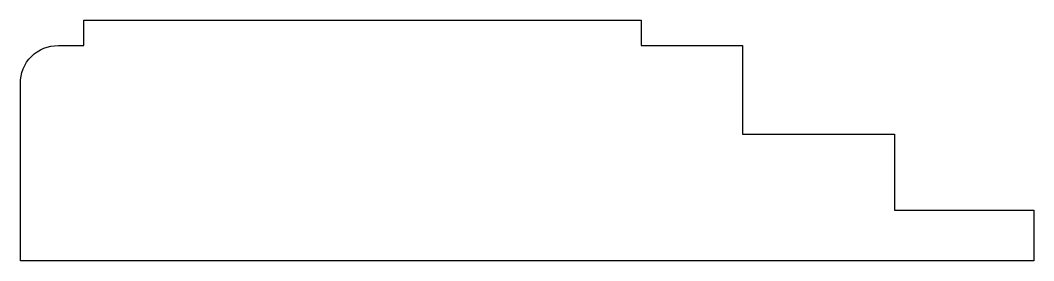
# Model space of a CAD drawing. Header units: millimetres. Extents: x 233.2 to 313.2, y 574.8 to 593.8.
import ezdxf

# ---------------------------------------------------------------- set-up
doc = ezdxf.new("R2010")
doc.units = ezdxf.units.MM
doc.layers.add('По умолчанию', color=7, linetype='Continuous', lineweight=30)

msp = doc.modelspace()

# ---------------------------------------------------------------- linework, layer by layer
at = {"layer": 'По умолчанию', "color": 18, "lineweight": 30, "true_color": 0x000000, "extrusion": (0, 0, -1)}
msp.add_lwpolyline([(-233.199, 574.768), (-233.199, 588.768), (-233.199, 588.768, 0.424264), (-236.199, 591.768), (-236.199, 591.768), (-238.199, 591.768), (-238.199, 591.768), (-238.199, 593.768), (-238.199, 593.768), (-282.199, 593.768), (-282.199, 593.768), (-282.199, 591.768), (-282.199, 591.768), (-285.199, 591.768), (-285.199, 591.768), (-290.199, 591.768), (-290.199, 591.768), (-290.199, 584.768), (-290.199, 584.768), (-302.199, 584.768), (-302.199, 584.768), (-302.199, 578.768), (-302.199, 578.768), (-313.199, 578.768), (-313.199, 578.768), (-313.199, 574.768), (-313.199, 574.768), (-233.199, 574.768)], format="xyb", dxfattribs=at)

doc.saveas('drawing.dxf')
